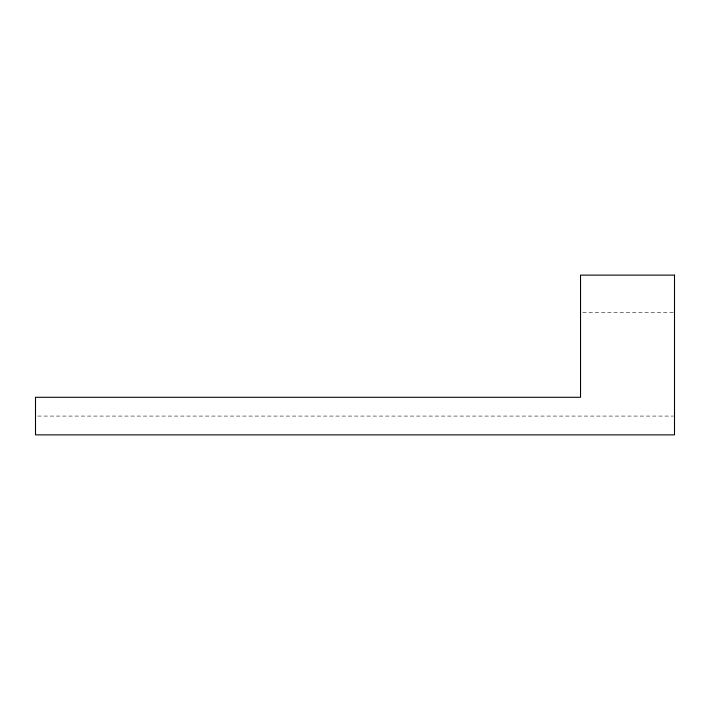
<?xml version="1.0" encoding="UTF-8"?>
<svg xmlns="http://www.w3.org/2000/svg" width="710" height="710" viewBox="0 0 710 710"><rect width="100%" height="100%" fill="white"/><g stroke="black" fill="none" stroke-linecap="round" stroke-linejoin="round"><path stroke-width="0.53" stroke-dasharray="3.55 2.66" d="M582.741 312.711L673.391 312.711M37.719 416.078L673.391 416.078"/><path stroke-width="1.06" d="M674.5 275.125L580.531 275.125L580.531 397.289L35.5 397.289L35.5 434.875L674.5 434.875L674.5 275.125"/></g></svg>
